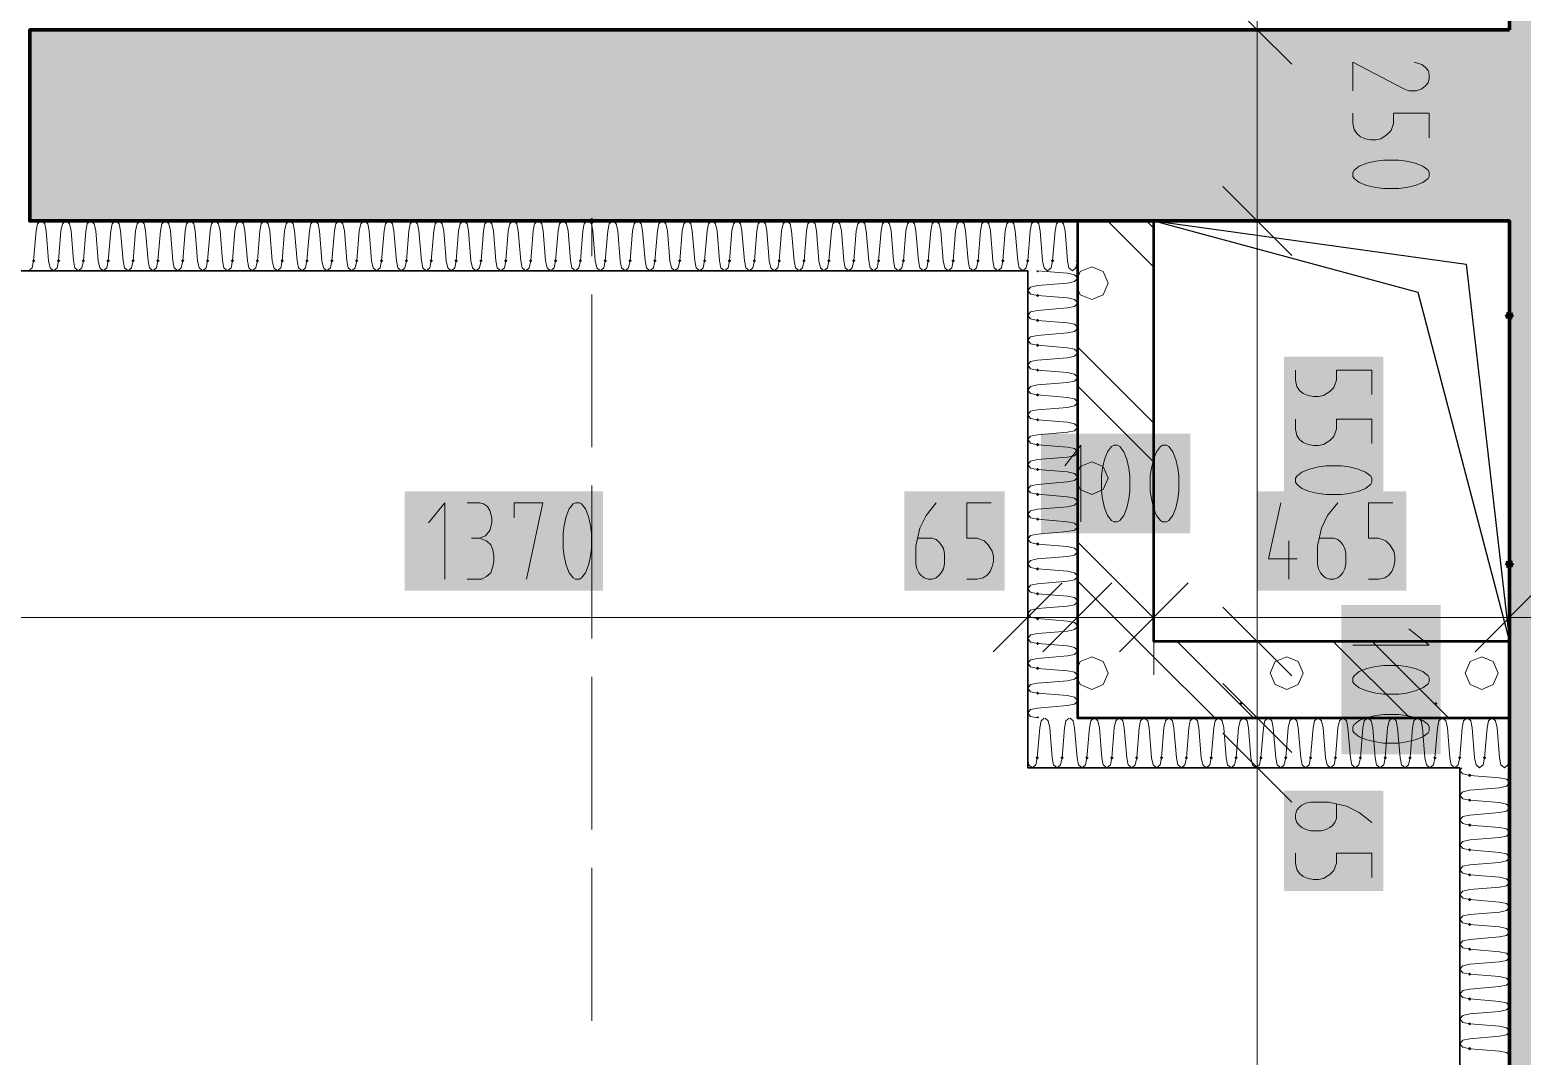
# Model space of a CAD drawing. Header units: millimetres. Extents: x 0 to 594, y 0 to 420.
# Drawn here: x 382.82 to 398.18, y 285.86 to 296.43 of the extents above; entities that cross this region are included whole.
import ezdxf

# ---------------------------------------------------------------- set-up
doc = ezdxf.new("R2010")
doc.units = ezdxf.units.MM
doc.header["$LTSCALE"] = 8
for name, color, linetype in [('PDF_Dopravni znaceni', 7, 'Continuous'), ('PDF_Instalacni prizdivky', 7, 'Continuous'), ('PDF_Koty delkove', 7, 'Continuous'), ('PDF_Obecne 0.25', 7, 'Continuous'), ('PDF_Prostupy', 7, 'Continuous'), ('PDF_Steny obvodove nosne', 7, 'Continuous'), ('PDF_Steny sendvic', 7, 'Continuous'), ('PDF_Zatepleni', 7, 'Continuous')]:
    doc.layers.add(name, color=color, linetype=linetype)

msp = doc.modelspace()

# ---------------------------------------------------------------- linework, layer by layer
at = {"layer": 'PDF_Dopravni znaceni', "lineweight": 18}
for points in [[(388.602, 294.457), (388.602, 294.095)], [(388.602, 293.701), (388.602, 292.126)], [(388.602, 291.732), (388.602, 290.158)], [(388.602, 289.764), (388.602, 288.189)], [(388.602, 287.795), (388.602, 286.221)]]:
    msp.add_lwpolyline(points, dxfattribs=at)
at = {"layer": 'PDF_Dopravni znaceni', "lineweight": 18, "transparency": 33554559}
msp.add_solid([(388.602, 294.492), (388.638, 294.457), (388.567, 294.457), (388.602, 294.421)], dxfattribs=at)
at = {"layer": 'PDF_Instalacni prizdivky', "lineweight": 50}
msp.add_lwpolyline([(394.39, 289.339), (398.051, 289.339), (398.051, 290.126), (394.39, 290.126), (394.39, 294.457), (393.602, 294.457), (393.602, 293.945), (393.602, 289.339), (394.39, 289.339)], dxfattribs=at)
at = {"layer": 'PDF_Instalacni prizdivky', "lineweight": 9}
for points in [[(393.914, 294.457), (394.39, 293.98)], [(394.315, 294.457), (394.39, 294.382)], [(393.602, 293.766), (393.631, 293.698), (393.75, 293.648), (393.869, 293.698), (393.919, 293.817), (393.869, 293.936), (393.75, 293.986), (393.631, 293.936), (393.602, 293.868)], [(393.602, 293.161), (394.39, 292.374)], [(393.602, 292.76), (394.39, 291.972)], [(393.602, 291.758), (393.631, 291.69), (393.75, 291.64), (393.869, 291.69), (393.919, 291.809), (393.869, 291.928), (393.75, 291.978), (393.631, 291.928), (393.602, 291.86)], [(393.602, 291.153), (394.39, 290.366)], [(393.602, 290.752), (394.39, 289.965)], [(394.63, 290.126), (395.256, 289.5), (395.417, 289.339)], [(396.236, 290.126), (397.024, 289.339)], [(396.638, 290.126), (397.264, 289.5)], [(393.602, 289.75), (393.631, 289.682), (393.75, 289.632), (393.869, 289.682), (393.919, 289.801), (393.869, 289.92), (393.75, 289.97), (393.631, 289.92), (393.602, 289.852)], [(394.39, 289.965), (395.016, 289.339)], [(397.264, 289.5), (397.425, 289.339)]]:
    msp.add_lwpolyline(points, dxfattribs=at)
for points in [[(395.758, 289.632), (395.877, 289.682), (395.927, 289.801), (395.877, 289.92), (395.758, 289.97), (395.639, 289.92), (395.589, 289.801), (395.639, 289.682)], [(397.766, 289.632), (397.885, 289.682), (397.935, 289.801), (397.885, 289.92), (397.766, 289.97), (397.647, 289.92), (397.597, 289.801), (397.647, 289.682)]]:
    msp.add_lwpolyline(points, close=True, dxfattribs=at)
at = {"layer": 'PDF_Instalacni prizdivky', "lineweight": 9, "transparency": 33554559}
for points in [[(395.286, 289.504), (395.304, 289.486), (395.268, 289.486), (395.286, 289.468)], [(397.294, 289.504), (397.312, 289.486), (397.276, 289.486), (397.294, 289.468)]]:
    msp.add_solid(points, dxfattribs=at)
at = {"layer": 'PDF_Koty delkove', "lineweight": 18}
for points in [[(395.455, 297.567), (395.455, 296.425)], [(395.1, 296.779), (395.809, 296.071)], [(394.864, 296.425), (395.455, 296.425), (396.045, 296.425)], [(395.455, 296.425), (395.455, 294.457), (395.455, 290.126), (395.455, 289.339), (395.455, 288.827), (395.455, 250.48), (395.455, 249.89)], [(396.439, 295.798), (396.439, 296.092), (396.964, 295.818), (397.017, 295.798), (397.096, 295.798), (397.148, 295.818), (397.187, 295.85), (397.214, 295.881), (397.226, 295.924), (397.226, 295.965)], [(397.226, 295.965), (397.214, 296.007), (397.187, 296.039), (397.148, 296.07), (397.07, 296.092)], [(397.226, 295.314), (397.226, 295.566), (396.859, 295.566), (396.859, 295.461), (396.833, 295.388), (396.793, 295.346), (396.728, 295.304), (396.676, 295.294), (396.623, 295.294), (396.57, 295.304), (396.518, 295.325), (396.479, 295.357), (396.452, 295.398), (396.439, 295.461), (396.439, 295.566)], [(395.1, 294.811), (395.809, 294.102)], [(394.864, 294.457), (395.455, 294.457), (396.045, 294.457)], [(396.033, 292.648), (395.98, 292.659), (395.928, 292.68), (395.889, 292.711), (395.862, 292.753), (395.848, 292.816), (395.848, 292.921)], [(396.636, 292.669), (396.636, 292.921), (396.269, 292.921), (396.269, 292.816), (396.242, 292.743), (396.203, 292.7), (396.137, 292.659), (396.085, 292.648), (396.033, 292.648)], [(396.636, 292.165), (396.636, 292.417), (396.269, 292.417), (396.269, 292.312), (396.242, 292.239), (396.203, 292.196), (396.137, 292.155), (396.085, 292.144), (396.033, 292.144), (395.98, 292.155), (395.928, 292.176), (395.889, 292.207), (395.862, 292.249), (395.848, 292.312), (395.848, 292.417)], [(393.639, 291.359), (393.639, 292.147), (393.472, 291.937)], [(394.647, 291.675), (394.647, 291.832), (394.637, 291.91), (394.616, 292.002), (394.584, 292.081), (394.543, 292.134), (394.521, 292.147), (394.48, 292.147), (394.458, 292.134), (394.417, 292.081), (394.385, 292.002), (394.364, 291.91), (394.353, 291.832), (394.353, 291.675), (394.364, 291.596), (394.385, 291.504), (394.417, 291.425), (394.458, 291.373), (394.48, 291.359), (394.521, 291.359), (394.543, 291.373)], [(394.543, 291.373), (394.584, 291.425), (394.616, 291.504), (394.637, 291.596), (394.647, 291.675)], [(387.088, 290.769), (387.088, 291.556), (386.921, 291.347)], [(387.32, 291.556), (387.446, 291.556), (387.488, 291.543), (387.529, 291.517), (387.551, 291.477), (387.572, 291.399), (387.572, 291.347), (387.551, 291.268), (387.509, 291.215), (387.446, 291.189), (387.362, 291.189)], [(387.802, 291.399), (387.802, 291.556), (388.096, 291.556), (387.929, 290.769)], [(388.474, 291.556), (388.433, 291.556), (388.411, 291.543), (388.37, 291.491), (388.338, 291.412), (388.317, 291.32), (388.306, 291.242), (388.306, 291.084), (388.317, 291.006), (388.338, 290.913), (388.37, 290.835), (388.411, 290.782), (388.433, 290.769), (388.474, 290.769), (388.496, 290.782), (388.537, 290.835), (388.569, 290.913), (388.589, 291.006), (388.6, 291.084)], [(388.6, 291.084), (388.6, 291.242), (388.589, 291.32), (388.569, 291.412), (388.537, 291.491), (388.496, 291.543), (388.474, 291.556)], [(391.96, 291.189), (392.107, 291.189), (392.149, 291.176), (392.18, 291.15), (392.201, 291.123), (392.222, 291.084), (392.233, 291.032), (392.233, 290.927), (392.222, 290.874), (392.201, 290.835), (392.18, 290.809), (392.149, 290.782), (392.107, 290.769), (392.065, 290.769), (392.023, 290.782), (391.991, 290.809), (391.971, 290.835), (391.949, 290.874), (391.938, 290.927), (391.938, 291.11), (391.981, 291.294), (392.044, 291.425), (392.149, 291.556)], [(392.716, 291.556), (392.464, 291.556), (392.464, 291.189), (392.569, 291.189), (392.642, 291.162), (392.684, 291.123), (392.726, 291.058), (392.737, 291.006), (392.737, 290.953), (392.726, 290.9), (392.705, 290.848)], [(395.864, 290.979), (395.57, 290.979), (395.696, 291.556)], [(396.095, 291.189), (396.242, 291.189), (396.284, 291.176), (396.316, 291.15), (396.336, 291.123), (396.357, 291.084), (396.368, 291.032), (396.368, 290.927), (396.357, 290.874), (396.336, 290.835), (396.316, 290.809), (396.284, 290.782), (396.242, 290.769), (396.2, 290.769), (396.158, 290.782), (396.127, 290.809), (396.106, 290.835), (396.084, 290.874), (396.074, 290.927), (396.074, 291.11), (396.116, 291.294), (396.179, 291.425), (396.284, 291.556)], [(396.851, 291.556), (396.599, 291.556), (396.599, 291.189), (396.704, 291.189), (396.777, 291.162), (396.819, 291.123), (396.861, 291.058), (396.872, 291.006), (396.872, 290.953), (396.861, 290.9), (396.84, 290.848), (396.809, 290.809), (396.767, 290.782), (396.704, 290.769), (396.599, 290.769)], [(387.32, 290.769), (387.466, 290.769), (387.519, 290.795), (387.561, 290.835), (387.582, 290.9), (387.592, 290.953), (387.592, 291.006), (387.582, 291.071), (387.561, 291.123), (387.519, 291.162), (387.446, 291.189)], [(395.78, 290.769), (395.78, 291.162)], [(393.091, 289.784), (393.091, 290.375), (393.091, 290.965)], [(393.602, 289.784), (393.602, 290.375), (393.602, 290.965)], [(394.39, 289.784), (394.39, 290.375), (394.39, 290.965)], [(398.051, 289.784), (398.051, 290.375), (398.051, 290.965)], [(392.705, 290.848), (392.674, 290.809), (392.632, 290.782), (392.569, 290.769), (392.464, 290.769)], [(392.736, 290.021), (393.445, 290.729)], [(393.248, 290.021), (393.957, 290.729)], [(394.036, 290.021), (394.744, 290.729)], [(397.697, 290.021), (398.406, 290.729)], [(395.1, 290.48), (395.809, 289.772)], [(382.303, 290.375), (393.091, 290.375), (393.602, 290.375), (394.39, 290.375), (398.051, 290.375), (400.059, 290.375)], [(396.439, 290.089), (397.226, 290.089), (397.017, 290.257)], [(394.864, 290.126), (395.455, 290.126), (396.045, 290.126)], [(397.161, 289.648), (397.214, 289.69), (397.226, 289.711), (397.226, 289.753), (397.214, 289.774), (397.161, 289.816), (397.082, 289.847), (396.99, 289.869), (396.912, 289.879), (396.755, 289.879), (396.676, 289.869), (396.584, 289.847), (396.505, 289.816), (396.452, 289.774), (396.439, 289.753), (396.439, 289.711), (396.452, 289.69), (396.505, 289.648), (396.584, 289.617), (396.676, 289.596), (396.755, 289.585)], [(395.1, 289.693), (395.809, 288.984)], [(396.755, 289.585), (396.912, 289.585), (396.99, 289.596), (397.082, 289.617), (397.161, 289.648)], [(394.864, 289.339), (395.455, 289.339), (396.045, 289.339)], [(395.1, 289.181), (395.809, 288.472)], [(394.864, 288.827), (395.455, 288.827), (396.045, 288.827)], [(396.111, 288.178), (396.007, 288.178), (395.954, 288.189), (395.915, 288.21), (395.889, 288.23), (395.862, 288.262), (395.848, 288.304), (395.848, 288.346), (395.862, 288.388), (395.889, 288.419), (395.915, 288.44), (395.954, 288.462), (396.007, 288.472), (396.19, 288.472), (396.374, 288.43), (396.505, 288.367), (396.636, 288.262)], [(396.269, 288.451), (396.269, 288.304), (396.255, 288.262), (396.229, 288.23), (396.203, 288.21), (396.164, 288.189), (396.111, 288.178)], [(396.636, 287.695), (396.636, 287.947), (396.269, 287.947), (396.269, 287.842), (396.242, 287.769), (396.203, 287.727), (396.137, 287.685), (396.085, 287.674), (396.033, 287.674), (395.98, 287.685), (395.928, 287.706), (395.889, 287.737), (395.862, 287.779), (395.848, 287.842), (395.848, 287.947)]]:
    msp.add_lwpolyline(points, dxfattribs=at)
for points in [[(396.755, 294.79), (396.912, 294.79), (396.99, 294.8), (397.082, 294.821), (397.161, 294.853), (397.214, 294.894), (397.226, 294.916), (397.226, 294.957), (397.214, 294.979), (397.161, 295.02), (397.082, 295.052), (396.99, 295.073), (396.912, 295.084), (396.755, 295.084), (396.676, 295.073), (396.584, 295.052), (396.505, 295.02), (396.452, 294.979), (396.439, 294.957), (396.439, 294.916), (396.452, 294.894), (396.505, 294.853), (396.584, 294.821), (396.676, 294.8)], [(394.143, 291.675), (394.143, 291.832), (394.133, 291.91), (394.112, 292.002), (394.08, 292.081), (394.039, 292.134), (394.017, 292.147), (393.976, 292.147), (393.954, 292.134), (393.913, 292.081), (393.881, 292.002), (393.86, 291.91), (393.849, 291.832), (393.849, 291.675), (393.86, 291.596), (393.881, 291.504), (393.913, 291.425), (393.954, 291.373), (393.976, 291.359), (394.017, 291.359), (394.039, 291.373), (394.08, 291.425), (394.112, 291.504), (394.133, 291.596)], [(396.164, 291.64), (396.322, 291.64), (396.4, 291.651), (396.492, 291.672), (396.57, 291.703), (396.623, 291.745), (396.636, 291.766), (396.636, 291.808), (396.623, 291.829), (396.57, 291.871), (396.492, 291.902), (396.4, 291.924), (396.322, 291.934), (396.164, 291.934), (396.085, 291.924), (395.993, 291.902), (395.915, 291.871), (395.862, 291.829), (395.848, 291.808), (395.848, 291.766), (395.862, 291.745), (395.915, 291.703), (395.993, 291.672), (396.085, 291.651)], [(396.755, 289.081), (396.912, 289.081), (396.99, 289.092), (397.082, 289.113), (397.161, 289.144), (397.214, 289.186), (397.226, 289.207), (397.226, 289.249), (397.214, 289.27), (397.161, 289.312), (397.082, 289.343), (396.99, 289.365), (396.912, 289.375), (396.755, 289.375), (396.676, 289.365), (396.584, 289.343), (396.505, 289.312), (396.452, 289.27), (396.439, 289.249), (396.439, 289.207), (396.452, 289.186), (396.505, 289.144), (396.584, 289.113), (396.676, 289.092)]]:
    msp.add_lwpolyline(points, close=True, dxfattribs=at)
at = {"layer": 'PDF_Koty delkove', "color": 7, "lineweight": 18, "true_color": 0xffffff, "transparency": 33554559}
for points in [[(396.321, 296.21), (396.321, 294.672), (397.344, 296.21), (397.344, 294.672)], [(395.73, 293.06), (395.73, 291.522), (396.754, 293.06), (396.754, 291.522)], [(393.227, 291.241), (394.765, 291.241), (393.227, 292.265), (394.765, 292.265)], [(386.676, 290.65), (388.718, 290.65), (386.676, 291.674), (388.718, 291.674)], [(391.82, 290.65), (392.854, 290.65), (391.82, 291.674), (392.854, 291.674)], [(395.452, 290.65), (396.99, 290.65), (395.452, 291.674), (396.99, 291.674)], [(396.321, 290.501), (396.321, 288.963), (397.344, 290.501), (397.344, 288.963)], [(395.73, 288.59), (395.73, 287.556), (396.754, 288.59), (396.754, 287.556)]]:
    msp.add_solid(points, dxfattribs=at)
at = {"layer": 'PDF_Obecne 0.25', "lineweight": 25}
msp.add_lwpolyline([(394.39, 294.457), (397.109, 293.724), (398.051, 290.126)], dxfattribs=at)
at = {"layer": 'PDF_Prostupy', "lineweight": 25}
msp.add_lwpolyline([(398.051, 294.457), (398.051, 290.126), (394.39, 290.126), (394.39, 294.457)], close=True, dxfattribs=at)
for points in [[(394.39, 294.457), (397.606, 294.011), (398.051, 290.126)], [(398.051, 293.482), (398.051, 292.913)], [(398.051, 292.638), (398.051, 291.85)], [(398.051, 291.575), (398.051, 290.923)]]:
    msp.add_lwpolyline(points, dxfattribs=at)
at = {"layer": 'PDF_Prostupy', "lineweight": 25, "transparency": 33554559}
for points in [[(398.002, 293.482), (398.051, 293.532), (398.051, 293.433), (398.101, 293.482)], [(398.051, 293.532), (398.101, 293.482), (398.002, 293.482), (398.051, 293.433)], [(398.021, 293.521), (398.09, 293.512), (398.012, 293.452), (398.081, 293.443)], [(398.002, 290.923), (398.051, 290.973), (398.051, 290.874), (398.101, 290.923)], [(398.051, 290.973), (398.101, 290.923), (398.002, 290.923), (398.051, 290.874)], [(398.081, 290.962), (398.09, 290.893), (398.012, 290.953), (398.021, 290.884)]]:
    msp.add_solid(points, dxfattribs=at)
at = {"layer": 'PDF_Steny obvodove nosne', "lineweight": 70}
for points in [[(400.059, 301.622), (400.02, 301.622), (398.051, 301.622), (398.051, 297.567), (398.051, 296.425)], [(398.051, 296.425), (382.815, 296.425), (382.815, 294.457), (393.602, 294.457), (394.39, 294.457), (398.051, 294.457), (398.051, 290.126), (398.051, 289.339), (398.051, 288.827), (398.051, 262.134)]]:
    msp.add_lwpolyline(points, dxfattribs=at)
at = {"layer": 'PDF_Steny obvodove nosne', "color": 9, "lineweight": 9, "true_color": 0xc0c0c0, "transparency": 33554559}
for points in [[(400.02, 262.134), (400.02, 301.622), (398.051, 262.134), (398.051, 301.622)], [(382.815, 294.457), (398.051, 294.457), (382.815, 296.425), (398.051, 296.425)]]:
    msp.add_solid(points, dxfattribs=at)
at = {"layer": 'PDF_Steny sendvic', "lineweight": 35}
for points in [[(382.815, 297.567), (382.303, 297.567), (382.303, 293.945), (382.815, 293.945), (393.091, 293.945), (393.091, 289.339)], [(393.602, 289.339), (393.602, 293.945), (393.602, 294.457), (382.815, 294.457), (382.815, 296.425)], [(393.091, 289.339), (393.091, 288.827), (397.54, 288.827)], [(398.051, 288.827), (398.051, 289.339), (394.39, 289.339), (393.602, 289.339)], [(397.54, 288.827), (397.54, 262.134), (398.051, 262.134), (398.051, 288.827)]]:
    msp.add_lwpolyline(points, dxfattribs=at)
at = {"layer": 'PDF_Steny sendvic', "lineweight": 9}
for points in [[(382.926, 294.457), (382.895, 294.427), (382.88, 294.354)], [(382.983, 294.354), (382.968, 294.427), (382.937, 294.457)], [(383.182, 294.457), (383.151, 294.427), (383.136, 294.354)], [(383.239, 294.354), (383.224, 294.427), (383.193, 294.457)], [(383.438, 294.457), (383.407, 294.427), (383.392, 294.354)], [(383.494, 294.354), (383.479, 294.427), (383.448, 294.457)], [(383.694, 294.457), (383.663, 294.427), (383.648, 294.354)], [(383.75, 294.354), (383.735, 294.427), (383.704, 294.457)], [(383.95, 294.457), (383.919, 294.427), (383.903, 294.354)], [(384.006, 294.354), (383.991, 294.427), (383.96, 294.457)], [(384.205, 294.457), (384.174, 294.427), (384.159, 294.354)], [(384.262, 294.354), (384.247, 294.427), (384.216, 294.457)], [(384.461, 294.457), (384.43, 294.427), (384.415, 294.354)], [(384.518, 294.354), (384.503, 294.427), (384.472, 294.457)], [(384.717, 294.457), (384.686, 294.427), (384.671, 294.354)], [(384.774, 294.354), (384.759, 294.427), (384.728, 294.457)], [(384.973, 294.457), (384.942, 294.427), (384.927, 294.354)], [(385.03, 294.354), (385.015, 294.427), (384.984, 294.457)], [(385.229, 294.457), (385.198, 294.427), (385.183, 294.354)], [(385.286, 294.354), (385.271, 294.427), (385.24, 294.457)], [(385.485, 294.457), (385.454, 294.427), (385.439, 294.354)], [(385.542, 294.354), (385.527, 294.427), (385.496, 294.457)], [(385.741, 294.457), (385.71, 294.427), (385.695, 294.354)], [(385.798, 294.354), (385.783, 294.427), (385.752, 294.457)], [(385.997, 294.457), (385.966, 294.427), (385.951, 294.354)], [(386.054, 294.354), (386.038, 294.427), (386.007, 294.457)], [(386.253, 294.457), (386.222, 294.427), (386.207, 294.354)], [(386.309, 294.354), (386.294, 294.427), (386.263, 294.457)], [(386.509, 294.457), (386.478, 294.427), (386.463, 294.354)], [(386.565, 294.354), (386.55, 294.427), (386.519, 294.457)], [(386.764, 294.457), (386.733, 294.427), (386.718, 294.354)], [(386.821, 294.354), (386.806, 294.427), (386.775, 294.457)], [(387.02, 294.457), (386.989, 294.427), (386.974, 294.354)], [(387.077, 294.354), (387.062, 294.427), (387.031, 294.457)], [(387.276, 294.457), (387.245, 294.427), (387.23, 294.354)], [(387.333, 294.354), (387.318, 294.427), (387.287, 294.457)], [(387.532, 294.457), (387.501, 294.427), (387.486, 294.354)], [(387.589, 294.354), (387.574, 294.427), (387.543, 294.457)], [(387.788, 294.457), (387.757, 294.427), (387.742, 294.354)], [(387.845, 294.354), (387.83, 294.427), (387.799, 294.457)], [(388.044, 294.457), (388.013, 294.427), (387.998, 294.354)], [(388.101, 294.354), (388.086, 294.427), (388.055, 294.457)], [(388.3, 294.457), (388.269, 294.427), (388.254, 294.354)], [(388.357, 294.354), (388.342, 294.427), (388.311, 294.457)], [(388.556, 294.457), (388.525, 294.427), (388.51, 294.354)], [(388.613, 294.354), (388.598, 294.427), (388.567, 294.457)], [(388.812, 294.457), (388.781, 294.427), (388.766, 294.354)], [(388.869, 294.354), (388.853, 294.427), (388.822, 294.457)], [(389.068, 294.457), (389.037, 294.427), (389.022, 294.354)], [(389.124, 294.354), (389.109, 294.427), (389.078, 294.457)], [(389.324, 294.457), (389.293, 294.427), (389.277, 294.354)], [(389.38, 294.354), (389.365, 294.427), (389.334, 294.457)], [(389.579, 294.457), (389.548, 294.427), (389.533, 294.354)], [(389.636, 294.354), (389.621, 294.427), (389.59, 294.457)], [(389.835, 294.457), (389.804, 294.427), (389.789, 294.354)], [(389.892, 294.354), (389.877, 294.427), (389.846, 294.457)], [(390.091, 294.457), (390.06, 294.427), (390.045, 294.354)], [(390.148, 294.354), (390.133, 294.427), (390.102, 294.457)], [(390.347, 294.457), (390.316, 294.427), (390.301, 294.354)], [(390.404, 294.354), (390.389, 294.427), (390.358, 294.457)], [(390.603, 294.457), (390.572, 294.427), (390.557, 294.354)], [(390.66, 294.354), (390.645, 294.427), (390.614, 294.457)], [(390.859, 294.457), (390.828, 294.427), (390.813, 294.354)], [(390.916, 294.354), (390.901, 294.427), (390.87, 294.457)], [(391.115, 294.457), (391.084, 294.427), (391.069, 294.354)], [(391.172, 294.354), (391.157, 294.427), (391.126, 294.457)], [(391.371, 294.457), (391.34, 294.427), (391.325, 294.354)], [(391.428, 294.354), (391.412, 294.427), (391.381, 294.457)], [(391.627, 294.457), (391.596, 294.427), (391.581, 294.354)], [(391.683, 294.354), (391.668, 294.427), (391.637, 294.457)], [(391.883, 294.457), (391.852, 294.427), (391.837, 294.354)], [(391.939, 294.354), (391.924, 294.427), (391.893, 294.457)], [(392.138, 294.457), (392.107, 294.427), (392.092, 294.354)], [(392.195, 294.354), (392.18, 294.427), (392.149, 294.457)], [(392.394, 294.457), (392.363, 294.427), (392.348, 294.354)], [(392.451, 294.354), (392.436, 294.427), (392.405, 294.457)], [(392.65, 294.457), (392.619, 294.427), (392.604, 294.354)], [(392.707, 294.354), (392.692, 294.427), (392.661, 294.457)], [(392.906, 294.457), (392.875, 294.427), (392.86, 294.354)], [(392.963, 294.354), (392.948, 294.427), (392.917, 294.457)], [(393.162, 294.457), (393.131, 294.427), (393.116, 294.354)], [(393.219, 294.354), (393.204, 294.427), (393.173, 294.457)], [(393.418, 294.457), (393.387, 294.427), (393.372, 294.354)], [(393.475, 294.354), (393.46, 294.427), (393.429, 294.457)], [(382.88, 294.354), (382.854, 294.047)], [(382.88, 294.354), (382.88, 294.354)], [(383.008, 294.047), (382.983, 294.354)], [(383.136, 294.354), (383.11, 294.047)], [(383.136, 294.354), (383.136, 294.354)], [(383.264, 294.047), (383.239, 294.354)], [(383.392, 294.354), (383.366, 294.047)], [(383.392, 294.354), (383.392, 294.354)], [(383.52, 294.047), (383.494, 294.354)], [(383.648, 294.354), (383.622, 294.047)], [(383.648, 294.354), (383.648, 294.354)], [(383.776, 294.047), (383.75, 294.354)], [(383.903, 294.354), (383.878, 294.047)], [(383.903, 294.354), (383.903, 294.354)], [(384.032, 294.047), (384.006, 294.354)], [(384.159, 294.354), (384.134, 294.047)], [(384.159, 294.354), (384.159, 294.354)], [(384.288, 294.047), (384.262, 294.354)], [(384.415, 294.354), (384.39, 294.047)], [(384.415, 294.354), (384.415, 294.354)], [(384.543, 294.047), (384.518, 294.354)], [(384.671, 294.354), (384.646, 294.047)], [(384.671, 294.354), (384.671, 294.354)], [(384.799, 294.047), (384.774, 294.354)], [(384.927, 294.354), (384.902, 294.047)], [(384.927, 294.354), (384.927, 294.354)], [(385.055, 294.047), (385.03, 294.354)], [(385.183, 294.354), (385.158, 294.047)], [(385.183, 294.354), (385.183, 294.354)], [(385.311, 294.047), (385.286, 294.354)], [(385.439, 294.354), (385.414, 294.047)], [(385.439, 294.354), (385.439, 294.354)], [(385.567, 294.047), (385.542, 294.354)], [(385.695, 294.354), (385.669, 294.047)], [(385.695, 294.354), (385.695, 294.354)], [(385.823, 294.047), (385.798, 294.354)], [(385.951, 294.354), (385.925, 294.047)], [(385.951, 294.354), (385.951, 294.354)], [(386.079, 294.047), (386.054, 294.354)], [(386.207, 294.354), (386.181, 294.047)], [(386.207, 294.354), (386.207, 294.354)], [(386.335, 294.047), (386.309, 294.354)], [(386.463, 294.354), (386.437, 294.047)], [(386.463, 294.354), (386.463, 294.354)], [(386.591, 294.047), (386.565, 294.354)], [(386.718, 294.354), (386.693, 294.047)], [(386.718, 294.354), (386.718, 294.354)], [(386.847, 294.047), (386.821, 294.354)], [(386.974, 294.354), (386.949, 294.047)], [(386.974, 294.354), (386.974, 294.354)], [(386.974, 294.354), (386.974, 294.354)], [(387.103, 294.047), (387.077, 294.354)], [(387.23, 294.354), (387.205, 294.047)], [(387.23, 294.354), (387.23, 294.354)], [(387.358, 294.047), (387.333, 294.354)], [(387.486, 294.354), (387.461, 294.047)], [(387.486, 294.354), (387.486, 294.354)], [(387.614, 294.047), (387.589, 294.354)], [(387.742, 294.354), (387.717, 294.047)], [(387.742, 294.354), (387.742, 294.354)], [(387.87, 294.047), (387.845, 294.354)], [(387.998, 294.354), (387.973, 294.047)], [(387.998, 294.354), (387.998, 294.354)], [(388.126, 294.047), (388.101, 294.354)], [(388.254, 294.354), (388.228, 294.047)], [(388.254, 294.354), (388.254, 294.354)], [(388.382, 294.047), (388.357, 294.354)], [(388.51, 294.354), (388.484, 294.047)], [(388.51, 294.354), (388.51, 294.354)], [(388.638, 294.047), (388.613, 294.354)], [(388.766, 294.354), (388.74, 294.047)], [(388.766, 294.354), (388.766, 294.354)], [(388.894, 294.047), (388.869, 294.354)], [(389.022, 294.354), (388.996, 294.047)], [(389.022, 294.354), (389.022, 294.354)], [(389.15, 294.047), (389.124, 294.354)], [(389.277, 294.354), (389.252, 294.047)], [(389.277, 294.354), (389.277, 294.354)], [(389.406, 294.047), (389.38, 294.354)], [(389.533, 294.354), (389.508, 294.047)], [(389.533, 294.354), (389.533, 294.354)], [(389.662, 294.047), (389.636, 294.354)], [(389.789, 294.354), (389.764, 294.047)], [(389.789, 294.354), (389.789, 294.354)], [(389.917, 294.047), (389.892, 294.354)], [(390.045, 294.354), (390.02, 294.047)], [(390.045, 294.354), (390.045, 294.354)], [(390.173, 294.047), (390.148, 294.354)], [(390.301, 294.354), (390.276, 294.047)], [(390.301, 294.354), (390.301, 294.354)], [(390.429, 294.047), (390.404, 294.354)], [(390.557, 294.354), (390.532, 294.047)], [(390.557, 294.354), (390.557, 294.354)], [(390.685, 294.047), (390.66, 294.354)], [(390.813, 294.354), (390.788, 294.047)], [(390.813, 294.354), (390.813, 294.354)], [(390.941, 294.047), (390.916, 294.354)], [(391.069, 294.354), (391.043, 294.047)], [(391.069, 294.354), (391.069, 294.354)], [(391.197, 294.047), (391.172, 294.354)], [(391.325, 294.354), (391.299, 294.047)], [(391.325, 294.354), (391.325, 294.354)], [(391.453, 294.047), (391.428, 294.354)], [(391.581, 294.354), (391.555, 294.047)], [(391.581, 294.354), (391.581, 294.354)], [(391.709, 294.047), (391.683, 294.354)], [(391.837, 294.354), (391.811, 294.047)], [(391.837, 294.354), (391.837, 294.354)], [(391.965, 294.047), (391.939, 294.354)], [(392.092, 294.354), (392.067, 294.047)], [(392.092, 294.354), (392.092, 294.354)], [(392.221, 294.047), (392.195, 294.354)], [(392.348, 294.354), (392.323, 294.047)], [(392.348, 294.354), (392.348, 294.354)], [(392.477, 294.047), (392.451, 294.354)], [(392.604, 294.354), (392.579, 294.047)], [(392.604, 294.354), (392.604, 294.354)], [(392.732, 294.047), (392.707, 294.354)], [(392.86, 294.354), (392.835, 294.047)], [(392.86, 294.354), (392.86, 294.354)], [(392.988, 294.047), (392.963, 294.354)], [(393.116, 294.354), (393.091, 294.047)], [(393.116, 294.354), (393.116, 294.354)], [(393.244, 294.047), (393.219, 294.354)], [(393.372, 294.354), (393.347, 294.047)], [(393.372, 294.354), (393.372, 294.354)], [(393.5, 294.047), (393.475, 294.354)], [(382.815, 293.955), (382.839, 293.975), (382.854, 294.047)], [(383.008, 294.047), (383.023, 293.975), (383.059, 293.945)], [(383.059, 293.945), (383.095, 293.975), (383.11, 294.047)], [(383.264, 294.047), (383.279, 293.975), (383.315, 293.945)], [(383.315, 293.945), (383.351, 293.975), (383.366, 294.047)], [(383.52, 294.047), (383.535, 293.975), (383.571, 293.945)], [(383.571, 293.945), (383.607, 293.975), (383.622, 294.047)], [(383.776, 294.047), (383.791, 293.975), (383.827, 293.945), (383.863, 293.975), (383.878, 294.047)], [(384.032, 294.047), (384.047, 293.975), (384.083, 293.945), (384.119, 293.975), (384.134, 294.047)], [(384.288, 294.047), (384.303, 293.975), (384.339, 293.945)], [(384.339, 293.945), (384.375, 293.975), (384.39, 294.047)], [(384.543, 294.047), (384.558, 293.975), (384.595, 293.945)], [(384.595, 293.945), (384.631, 293.975), (384.646, 294.047)], [(384.799, 294.047), (384.814, 293.975), (384.851, 293.945)], [(384.851, 293.945), (384.887, 293.975), (384.902, 294.047)], [(385.055, 294.047), (385.07, 293.975), (385.106, 293.945), (385.143, 293.975), (385.158, 294.047)], [(385.311, 294.047), (385.326, 293.975), (385.362, 293.945), (385.399, 293.975), (385.414, 294.047)], [(385.567, 294.047), (385.582, 293.975), (385.618, 293.945)], [(385.618, 293.945), (385.654, 293.975), (385.669, 294.047)], [(385.823, 294.047), (385.838, 293.975), (385.874, 293.945), (385.91, 293.975), (385.925, 294.047)], [(386.079, 294.047), (386.094, 293.975), (386.13, 293.945)], [(386.13, 293.945), (386.166, 293.975), (386.181, 294.047)], [(386.335, 294.047), (386.35, 293.975), (386.386, 293.945)], [(386.386, 293.945), (386.422, 293.975), (386.437, 294.047)], [(386.591, 294.047), (386.606, 293.975), (386.642, 293.945)], [(386.642, 293.945), (386.678, 293.975), (386.693, 294.047)], [(386.847, 294.047), (386.862, 293.975), (386.898, 293.945)], [(386.898, 293.945), (386.934, 293.975), (386.949, 294.047)], [(387.103, 294.047), (387.118, 293.975), (387.154, 293.945)], [(387.154, 293.945), (387.19, 293.975), (387.205, 294.047)], [(387.358, 294.047), (387.373, 293.975), (387.41, 293.945)], [(387.41, 293.945), (387.446, 293.975), (387.461, 294.047)], [(387.614, 294.047), (387.629, 293.975), (387.666, 293.945)], [(387.666, 293.945), (387.702, 293.975), (387.717, 294.047)], [(387.87, 294.047), (387.885, 293.975), (387.921, 293.945)], [(387.921, 293.945), (387.958, 293.975), (387.973, 294.047)], [(388.126, 294.047), (388.141, 293.975), (388.177, 293.945)], [(388.177, 293.945), (388.214, 293.975), (388.228, 294.047)], [(388.382, 294.047), (388.397, 293.975), (388.433, 293.945)], [(388.433, 293.945), (388.469, 293.975), (388.484, 294.047)], [(388.638, 294.047), (388.653, 293.975), (388.689, 293.945)], [(388.689, 293.945), (388.725, 293.975), (388.74, 294.047)], [(388.894, 294.047), (388.909, 293.975), (388.945, 293.945)], [(388.945, 293.945), (388.981, 293.975), (388.996, 294.047)], [(389.15, 294.047), (389.165, 293.975), (389.201, 293.945)], [(389.201, 293.945), (389.237, 293.975), (389.252, 294.047)], [(389.406, 294.047), (389.421, 293.975), (389.457, 293.945)], [(389.457, 293.945), (389.493, 293.975), (389.508, 294.047)], [(389.662, 294.047), (389.677, 293.975), (389.713, 293.945)], [(389.713, 293.945), (389.749, 293.975), (389.764, 294.047)], [(389.917, 294.047), (389.932, 293.975), (389.969, 293.945)], [(389.969, 293.945), (390.005, 293.975), (390.02, 294.047)], [(390.173, 294.047), (390.188, 293.975), (390.225, 293.945)], [(390.225, 293.945), (390.261, 293.975), (390.276, 294.047)], [(390.429, 294.047), (390.444, 293.975), (390.48, 293.945)], [(390.48, 293.945), (390.517, 293.975), (390.532, 294.047)], [(390.685, 294.047), (390.7, 293.975), (390.736, 293.945)], [(390.736, 293.945), (390.773, 293.975), (390.788, 294.047)], [(390.941, 294.047), (390.956, 293.975), (390.992, 293.945)], [(390.992, 293.945), (391.028, 293.975)], [(391.028, 293.975), (391.043, 294.047)], [(391.197, 294.047), (391.212, 293.975), (391.248, 293.945)], [(391.248, 293.945), (391.284, 293.975), (391.299, 294.047)], [(391.453, 294.047), (391.468, 293.975), (391.504, 293.945)], [(391.504, 293.945), (391.54, 293.975), (391.555, 294.047)], [(391.709, 294.047), (391.724, 293.975), (391.76, 293.945)], [(391.76, 293.945), (391.796, 293.975), (391.811, 294.047)], [(391.965, 294.047), (391.98, 293.975), (392.016, 293.945)], [(392.016, 293.945), (392.052, 293.975), (392.067, 294.047)], [(392.221, 294.047), (392.236, 293.975), (392.272, 293.945)], [(392.272, 293.945), (392.308, 293.975), (392.323, 294.047)], [(392.477, 294.047), (392.492, 293.975), (392.528, 293.945)], [(392.528, 293.945), (392.564, 293.975), (392.579, 294.047)], [(392.732, 294.047), (392.747, 293.975), (392.784, 293.945)], [(392.784, 293.945), (392.82, 293.975), (392.835, 294.047)], [(392.988, 294.047), (393.003, 293.975), (393.04, 293.945)], [(393.04, 293.945), (393.076, 293.975), (393.091, 294.047)], [(393.244, 294.047), (393.259, 293.975), (393.295, 293.945)], [(393.295, 293.945), (393.332, 293.975), (393.347, 294.047)], [(393.5, 294.047), (393.515, 293.975), (393.551, 293.945)], [(393.551, 293.945), (393.588, 293.975), (393.602, 294.047)], [(389.457, 293.945), (389.457, 293.945)], [(393.5, 293.919), (393.193, 293.945)], [(393.193, 293.945), (393.193, 293.945)], [(393.193, 293.791), (393.5, 293.817), (393.573, 293.832), (393.602, 293.863)], [(393.5, 293.919), (393.5, 293.919)], [(393.602, 293.873), (393.573, 293.904), (393.5, 293.919)], [(393.193, 293.791), (393.121, 293.776), (393.091, 293.74)], [(393.091, 293.74), (393.121, 293.704), (393.193, 293.689)], [(393.5, 293.664), (393.193, 293.689)], [(393.193, 293.535), (393.121, 293.52), (393.091, 293.484)], [(393.193, 293.535), (393.5, 293.561), (393.573, 293.576), (393.602, 293.607)], [(393.5, 293.664), (393.5, 293.664)], [(393.602, 293.618), (393.573, 293.649), (393.5, 293.664)], [(393.091, 293.484), (393.121, 293.448), (393.193, 293.433)], [(393.5, 293.408), (393.193, 293.433)], [(393.5, 293.408), (393.5, 293.408)], [(393.602, 293.362), (393.573, 293.393), (393.5, 293.408)], [(393.193, 293.279), (393.121, 293.264), (393.091, 293.228)], [(393.091, 293.228), (393.121, 293.192), (393.193, 293.177)], [(393.193, 293.279), (393.5, 293.305), (393.573, 293.32), (393.602, 293.351)], [(393.5, 293.152), (393.193, 293.177)], [(393.193, 293.024), (393.5, 293.049), (393.573, 293.064), (393.602, 293.095)], [(393.5, 293.152), (393.5, 293.152)], [(393.602, 293.106), (393.573, 293.137), (393.5, 293.152)], [(393.193, 293.024), (393.121, 293.009), (393.091, 292.972)], [(393.091, 292.972), (393.121, 292.936), (393.193, 292.921)], [(393.5, 292.896), (393.193, 292.921)], [(393.193, 292.768), (393.121, 292.753), (393.091, 292.716)], [(393.193, 292.768), (393.5, 292.793), (393.573, 292.808), (393.602, 292.839)], [(393.5, 292.896), (393.5, 292.896)], [(393.602, 292.85), (393.573, 292.881), (393.5, 292.896)], [(393.091, 292.716), (393.121, 292.68), (393.193, 292.665)], [(393.5, 292.64), (393.193, 292.665)], [(393.5, 292.64), (393.5, 292.64)], [(393.602, 292.594), (393.573, 292.625), (393.5, 292.64)], [(393.193, 292.512), (393.121, 292.497), (393.091, 292.461)], [(393.091, 292.461), (393.121, 292.424), (393.193, 292.409)], [(393.193, 292.512), (393.5, 292.537), (393.573, 292.552), (393.602, 292.583)], [(393.5, 292.384), (393.193, 292.409)], [(393.193, 292.256), (393.5, 292.281), (393.573, 292.296), (393.602, 292.327)], [(393.5, 292.384), (393.5, 292.384)], [(393.602, 292.338), (393.573, 292.369), (393.5, 292.384)], [(393.193, 292.256), (393.121, 292.241), (393.091, 292.205)], [(393.091, 292.205), (393.121, 292.168), (393.193, 292.153)], [(393.5, 292.128), (393.193, 292.153)], [(393.5, 292.128), (393.5, 292.128)], [(393.602, 292.082), (393.573, 292.113), (393.5, 292.128)], [(393.193, 292), (393.121, 291.985), (393.091, 291.949)], [(393.193, 292), (393.5, 292.025), (393.573, 292.04), (393.602, 292.071)], [(393.091, 291.949), (393.121, 291.913), (393.193, 291.898)], [(393.5, 291.872), (393.193, 291.898)], [(393.5, 291.872), (393.5, 291.872)], [(393.602, 291.826), (393.573, 291.857), (393.5, 291.872)], [(393.193, 291.744), (393.121, 291.729), (393.091, 291.693)], [(393.091, 291.693), (393.121, 291.657), (393.193, 291.642)], [(393.193, 291.744), (393.5, 291.769), (393.573, 291.784), (393.602, 291.815)], [(393.5, 291.616), (393.193, 291.642)], [(393.193, 291.488), (393.5, 291.513), (393.573, 291.529), (393.602, 291.56)], [(393.5, 291.616), (393.5, 291.616)], [(393.573, 291.601), (393.5, 291.616)], [(393.602, 291.57), (393.573, 291.601)], [(393.193, 291.488), (393.121, 291.473), (393.091, 291.437)], [(393.091, 291.437), (393.121, 291.401), (393.193, 291.386)], [(393.5, 291.36), (393.193, 291.386)], [(393.5, 291.36), (393.5, 291.36)], [(393.602, 291.314), (393.573, 291.345), (393.5, 291.36)], [(393.193, 291.232), (393.121, 291.217), (393.091, 291.181)], [(393.193, 291.232), (393.5, 291.258), (393.573, 291.273), (393.602, 291.304)], [(393.091, 291.181), (393.121, 291.145), (393.193, 291.13)], [(393.5, 291.105), (393.193, 291.13)], [(393.5, 291.105), (393.5, 291.105)], [(393.602, 291.058), (393.573, 291.089), (393.5, 291.105)], [(393.193, 290.976), (393.121, 290.961), (393.091, 290.925)], [(393.091, 290.925), (393.121, 290.889), (393.193, 290.874)], [(393.193, 290.976), (393.5, 291.002), (393.573, 291.017), (393.602, 291.048)], [(393.5, 290.849), (393.193, 290.874)], [(393.193, 290.72), (393.5, 290.746), (393.573, 290.761), (393.602, 290.792)], [(393.5, 290.849), (393.5, 290.849)], [(393.602, 290.803), (393.573, 290.834), (393.5, 290.849)], [(393.193, 290.72), (393.121, 290.705), (393.091, 290.669)], [(393.091, 290.669), (393.121, 290.633), (393.193, 290.618)], [(393.5, 290.593), (393.193, 290.618)], [(393.5, 290.593), (393.5, 290.593)], [(393.602, 290.547), (393.573, 290.578), (393.5, 290.593)], [(393.193, 290.465), (393.121, 290.45), (393.091, 290.413)], [(393.193, 290.465), (393.5, 290.49), (393.573, 290.505), (393.602, 290.536)], [(393.091, 290.413), (393.121, 290.377)], [(393.121, 290.377), (393.193, 290.362)], [(393.5, 290.337), (393.193, 290.362)], [(393.5, 290.337), (393.5, 290.337)], [(393.602, 290.291), (393.573, 290.322), (393.5, 290.337)], [(393.193, 290.209), (393.121, 290.194), (393.091, 290.157)], [(393.5, 290.081), (393.193, 290.106), (393.121, 290.121), (393.091, 290.157)], [(393.193, 290.209), (393.5, 290.234), (393.573, 290.249), (393.602, 290.28)], [(393.193, 289.953), (393.5, 289.978), (393.573, 289.993), (393.602, 290.024)], [(393.5, 290.081), (393.5, 290.081)], [(393.602, 290.035), (393.573, 290.066), (393.5, 290.081)], [(393.193, 289.953), (393.121, 289.938), (393.091, 289.902), (393.091, 289.902)], [(393.5, 289.825), (393.193, 289.85), (393.121, 289.865), (393.091, 289.902)], [(393.5, 289.825), (393.5, 289.825)], [(393.602, 289.779), (393.573, 289.81), (393.5, 289.825)], [(393.193, 289.697), (393.121, 289.682), (393.091, 289.646)], [(393.193, 289.697), (393.5, 289.722)], [(393.5, 289.722), (393.573, 289.737), (393.602, 289.768)], [(393.5, 289.569), (393.193, 289.594), (393.121, 289.609), (393.091, 289.646)], [(393.5, 289.569), (393.5, 289.569)], [(393.602, 289.523), (393.573, 289.554), (393.5, 289.569)], [(393.193, 289.441), (393.121, 289.426), (393.091, 289.39)], [(393.091, 289.39), (393.121, 289.354), (393.193, 289.339)], [(393.193, 289.441), (393.5, 289.466)], [(393.5, 289.466), (393.573, 289.481), (393.602, 289.512)], [(393.214, 289.236), (393.189, 288.929)], [(393.261, 289.338), (393.23, 289.309), (393.214, 289.236)], [(393.214, 289.236), (393.214, 289.236)], [(393.317, 289.236), (393.302, 289.309), (393.271, 289.338)], [(393.343, 288.929), (393.317, 289.236)], [(393.47, 289.236), (393.445, 288.929), (393.43, 288.857), (393.394, 288.827)], [(393.516, 289.338), (393.485, 289.309), (393.47, 289.236)], [(393.47, 289.236), (393.47, 289.236)], [(393.573, 289.236), (393.558, 289.309), (393.527, 289.338)], [(393.599, 288.929), (393.573, 289.236)], [(393.726, 289.236), (393.701, 288.929), (393.686, 288.857), (393.65, 288.827)], [(393.772, 289.338), (393.741, 289.309), (393.726, 289.236)], [(393.726, 289.236), (393.726, 289.236)], [(393.829, 289.236), (393.814, 289.309), (393.783, 289.338)], [(393.854, 288.929), (393.829, 289.236)], [(393.982, 289.236), (393.957, 288.929), (393.942, 288.857), (393.906, 288.827)], [(394.028, 289.338), (393.997, 289.309), (393.982, 289.236)], [(393.982, 289.236), (393.982, 289.236)], [(394.085, 289.236), (394.07, 289.309), (394.039, 289.338)], [(394.11, 288.929), (394.085, 289.236)], [(394.238, 289.236), (394.213, 288.929), (394.198, 288.857), (394.162, 288.827)], [(394.284, 289.338), (394.253, 289.309), (394.238, 289.236)], [(394.238, 289.236), (394.238, 289.236)], [(394.341, 289.236), (394.326, 289.309), (394.295, 289.338)], [(394.366, 288.929), (394.341, 289.236)], [(394.494, 289.236), (394.469, 288.929), (394.454, 288.857), (394.417, 288.827)], [(394.54, 289.338), (394.509, 289.309), (394.494, 289.236)], [(394.494, 289.236), (394.494, 289.236)], [(394.597, 289.236), (394.582, 289.309), (394.551, 289.338)], [(394.622, 288.929), (394.597, 289.236)], [(394.75, 289.236), (394.725, 288.929)], [(394.796, 289.338), (394.765, 289.309), (394.75, 289.236)], [(394.75, 289.236), (394.75, 289.236)], [(394.853, 289.236), (394.838, 289.309), (394.807, 289.338)], [(394.878, 288.929), (394.853, 289.236)], [(395.006, 289.236), (394.98, 288.929), (394.965, 288.857), (394.929, 288.827)], [(395.052, 289.338), (395.021, 289.309), (395.006, 289.236)], [(395.006, 289.236), (395.006, 289.236)], [(395.134, 288.929), (395.109, 289.236), (395.094, 289.309), (395.063, 289.338)], [(395.262, 289.236), (395.236, 288.929), (395.221, 288.857), (395.185, 288.827)], [(395.308, 289.338), (395.277, 289.309), (395.262, 289.236)], [(395.262, 289.236), (395.262, 289.236)], [(395.39, 288.929), (395.365, 289.236), (395.349, 289.309), (395.319, 289.338)], [(395.518, 289.236), (395.492, 288.929)], [(395.564, 289.338), (395.533, 289.309), (395.518, 289.236)], [(395.518, 289.236), (395.518, 289.236)], [(395.646, 288.929), (395.62, 289.236), (395.605, 289.309), (395.574, 289.338)], [(395.774, 289.236), (395.748, 288.929), (395.733, 288.857), (395.697, 288.827)], [(395.82, 289.338), (395.789, 289.309), (395.774, 289.236)], [(395.774, 289.236), (395.774, 289.236)], [(395.902, 288.929), (395.876, 289.236), (395.861, 289.309), (395.83, 289.338)], [(396.029, 289.236), (396.004, 288.929), (395.989, 288.857), (395.953, 288.827)], [(396.075, 289.338), (396.044, 289.309), (396.029, 289.236)], [(396.029, 289.236), (396.029, 289.236)], [(396.158, 288.929), (396.132, 289.236), (396.117, 289.309), (396.086, 289.338)], [(396.285, 289.236), (396.26, 288.929), (396.245, 288.857), (396.209, 288.827)], [(396.331, 289.338), (396.3, 289.309), (396.285, 289.236)], [(396.285, 289.236), (396.285, 289.236)], [(396.414, 288.929), (396.388, 289.236), (396.373, 289.309), (396.342, 289.338)], [(396.541, 289.236), (396.516, 288.929), (396.501, 288.857), (396.465, 288.827)], [(396.587, 289.338), (396.556, 289.309), (396.541, 289.236)], [(396.541, 289.236), (396.541, 289.236)], [(396.669, 288.929), (396.644, 289.236), (396.629, 289.309), (396.598, 289.338)], [(396.797, 289.236), (396.772, 288.929), (396.757, 288.857), (396.721, 288.827)], [(396.843, 289.338), (396.812, 289.309), (396.797, 289.236)], [(396.797, 289.236), (396.797, 289.236)], [(396.925, 288.929), (396.9, 289.236), (396.885, 289.309), (396.854, 289.338)], [(397.053, 289.236), (397.028, 288.929), (397.013, 288.857), (396.977, 288.827)], [(397.099, 289.338), (397.068, 289.309), (397.053, 289.236)], [(397.053, 289.236), (397.053, 289.236)], [(397.181, 288.929), (397.156, 289.236), (397.141, 289.309), (397.11, 289.338)], [(397.309, 289.236), (397.284, 288.929), (397.269, 288.857), (397.232, 288.827)], [(397.355, 289.338), (397.324, 289.309), (397.309, 289.236)], [(397.309, 289.236), (397.309, 289.236)], [(397.437, 288.929), (397.412, 289.236), (397.397, 289.309), (397.366, 289.338)], [(397.611, 289.338), (397.58, 289.309), (397.565, 289.236), (397.54, 288.929)], [(397.565, 289.236), (397.565, 289.236)], [(397.693, 288.929), (397.668, 289.236), (397.653, 289.309), (397.622, 289.338)], [(397.867, 289.338), (397.836, 289.309), (397.821, 289.236), (397.795, 288.929), (397.78, 288.857), (397.744, 288.827)], [(397.821, 289.236), (397.821, 289.236)], [(397.949, 288.929), (397.924, 289.236), (397.909, 289.309), (397.878, 289.338)], [(393.091, 288.91), (393.102, 288.857), (393.138, 288.827)], [(393.138, 288.827), (393.174, 288.857), (393.189, 288.929)], [(393.343, 288.929), (393.358, 288.857), (393.394, 288.827)], [(393.599, 288.929), (393.614, 288.857), (393.65, 288.827)], [(393.854, 288.929), (393.869, 288.857), (393.906, 288.827)], [(394.11, 288.929), (394.125, 288.857), (394.162, 288.827)], [(394.366, 288.929), (394.381, 288.857), (394.417, 288.827)], [(394.622, 288.929), (394.637, 288.857), (394.673, 288.827)], [(394.673, 288.827), (394.71, 288.857), (394.725, 288.929)], [(394.878, 288.929), (394.893, 288.857), (394.929, 288.827)], [(395.134, 288.929), (395.149, 288.857), (395.185, 288.827)], [(395.39, 288.929), (395.405, 288.857), (395.441, 288.827)], [(395.441, 288.827), (395.477, 288.857), (395.492, 288.929)], [(395.646, 288.929), (395.661, 288.857), (395.697, 288.827)], [(395.902, 288.929), (395.917, 288.857), (395.953, 288.827)], [(396.158, 288.929), (396.173, 288.857), (396.209, 288.827)], [(396.414, 288.929), (396.429, 288.857), (396.465, 288.827)], [(396.669, 288.929), (396.684, 288.857), (396.721, 288.827)], [(396.925, 288.929), (396.94, 288.857), (396.977, 288.827)], [(397.181, 288.929), (397.196, 288.857), (397.232, 288.827)], [(397.437, 288.929), (397.452, 288.857), (397.488, 288.827)], [(397.488, 288.827), (397.525, 288.857), (397.54, 288.929)], [(397.693, 288.929), (397.708, 288.857), (397.744, 288.827)], [(397.949, 288.929), (397.964, 288.857), (398, 288.827)], [(398, 288.827), (398.036, 288.857), (398.051, 288.929)], [(397.562, 288.827), (397.54, 288.799)], [(397.54, 288.799), (397.57, 288.763), (397.642, 288.748)], [(397.949, 288.723), (397.642, 288.748)], [(397.744, 288.827), (397.744, 288.827)], [(397.642, 288.594), (397.57, 288.579), (397.54, 288.543)], [(397.642, 288.594), (397.949, 288.62)], [(397.949, 288.723), (397.949, 288.723)], [(398.051, 288.677), (398.022, 288.708), (397.949, 288.723)], [(397.949, 288.62), (398.022, 288.635)], [(398.022, 288.635), (398.051, 288.666)], [(397.54, 288.543), (397.57, 288.507), (397.642, 288.492)], [(397.949, 288.467), (397.642, 288.492)], [(397.949, 288.467), (397.949, 288.467)], [(398.051, 288.421), (398.022, 288.452), (397.949, 288.467)], [(397.642, 288.339), (397.57, 288.324), (397.54, 288.287)], [(397.54, 288.287), (397.57, 288.251), (397.642, 288.236)], [(397.642, 288.339), (397.949, 288.364)], [(397.949, 288.364), (398.022, 288.379), (398.051, 288.41)], [(397.949, 288.211), (397.642, 288.236)], [(397.949, 288.211), (397.949, 288.211)], [(398.051, 288.165), (398.022, 288.196), (397.949, 288.211)], [(397.949, 288.108), (398.022, 288.123), (398.051, 288.154)], [(397.642, 288.083), (397.57, 288.068), (397.54, 288.031)], [(397.54, 288.031), (397.57, 287.995), (397.642, 287.98)], [(397.642, 288.083), (397.949, 288.108)], [(397.949, 287.955), (397.642, 287.98)], [(397.642, 287.827), (397.57, 287.812), (397.54, 287.776)], [(397.642, 287.827), (397.949, 287.852)], [(397.949, 287.955), (397.949, 287.955)], [(398.051, 287.909), (398.022, 287.94), (397.949, 287.955)], [(397.949, 287.852), (398.022, 287.867), (398.051, 287.898)], [(397.54, 287.776), (397.57, 287.739)], [(397.57, 287.739), (397.642, 287.724)], [(397.949, 287.699), (397.642, 287.724)], [(397.949, 287.699), (397.949, 287.699)], [(398.051, 287.653), (398.022, 287.684), (397.949, 287.699)], [(397.642, 287.571), (397.57, 287.556), (397.54, 287.52)], [(397.54, 287.52), (397.57, 287.483), (397.642, 287.468)], [(397.642, 287.571), (397.949, 287.596)], [(397.949, 287.596), (398.022, 287.611), (398.051, 287.642)], [(397.949, 287.443), (397.642, 287.468)], [(397.949, 287.443), (397.949, 287.443)], [(398.051, 287.397), (398.022, 287.428), (397.949, 287.443)], [(397.949, 287.34), (398.022, 287.355), (398.051, 287.386)], [(397.642, 287.315), (397.57, 287.3), (397.54, 287.264)], [(397.54, 287.264), (397.57, 287.228), (397.642, 287.213)], [(397.642, 287.315), (397.949, 287.34)], [(397.949, 287.187), (397.642, 287.213)], [(397.642, 287.059), (397.57, 287.044), (397.54, 287.008)], [(397.642, 287.059), (397.949, 287.084)], [(397.949, 287.187), (397.949, 287.187)], [(398.051, 287.141), (398.022, 287.172), (397.949, 287.187)], [(397.949, 287.084), (398.022, 287.099), (398.051, 287.13)], [(397.54, 287.008), (397.57, 286.972), (397.642, 286.957)], [(397.949, 286.931), (397.642, 286.957)], [(397.949, 286.931), (397.949, 286.931)], [(398.051, 286.885), (398.022, 286.916), (397.949, 286.931)], [(397.642, 286.803), (397.57, 286.788), (397.54, 286.752)], [(397.54, 286.752), (397.57, 286.716), (397.642, 286.701)], [(397.642, 286.803), (397.949, 286.828)], [(397.949, 286.828), (398.022, 286.843), (398.051, 286.874)], [(397.949, 286.675), (397.642, 286.701)], [(397.949, 286.675), (397.949, 286.675)], [(398.051, 286.629), (398.022, 286.66), (397.949, 286.675)], [(397.949, 286.573), (398.022, 286.588), (398.051, 286.619)], [(397.949, 286.573), (397.642, 286.547), (397.57, 286.532), (397.54, 286.496)], [(397.54, 286.496), (397.57, 286.46), (397.642, 286.445)], [(397.949, 286.419), (397.642, 286.445)], [(397.949, 286.317), (397.642, 286.291), (397.57, 286.276), (397.54, 286.24)], [(397.949, 286.419), (397.949, 286.419)], [(398.051, 286.373), (398.022, 286.404), (397.949, 286.419)], [(397.949, 286.317), (398.022, 286.332), (398.051, 286.363)], [(397.54, 286.24), (397.57, 286.204), (397.642, 286.189)], [(397.949, 286.164), (397.642, 286.189)], [(397.949, 286.164), (397.949, 286.164)], [(398.051, 286.118), (398.022, 286.149), (397.949, 286.164)], [(397.949, 286.061), (397.642, 286.035), (397.57, 286.02), (397.54, 285.984)], [(397.54, 285.984), (397.57, 285.948), (397.642, 285.933)], [(397.949, 286.061), (398.022, 286.076), (398.051, 286.107)], [(397.949, 285.908), (397.642, 285.933)], [(397.949, 285.908), (397.949, 285.908)], [(398.051, 285.862), (398.022, 285.893), (397.949, 285.908)]]:
    msp.add_lwpolyline(points, dxfattribs=at)
at = {"layer": 'PDF_Steny sendvic', "lineweight": 9, "transparency": 33554559}
for points in [[(382.854, 294.065), (382.872, 294.047), (382.837, 294.047), (382.854, 294.029)], [(383.11, 294.065), (383.128, 294.047), (383.093, 294.047), (383.11, 294.029)], [(383.366, 294.065), (383.384, 294.047), (383.349, 294.047), (383.366, 294.029)], [(383.622, 294.065), (383.64, 294.047), (383.604, 294.047), (383.622, 294.029)], [(383.878, 294.065), (383.896, 294.047), (383.86, 294.047), (383.878, 294.029)], [(384.134, 294.065), (384.152, 294.047), (384.116, 294.047), (384.134, 294.029)], [(384.39, 294.065), (384.408, 294.047), (384.372, 294.047), (384.39, 294.029)], [(384.646, 294.065), (384.664, 294.047), (384.628, 294.047), (384.646, 294.029)], [(384.902, 294.065), (384.919, 294.047), (384.884, 294.047), (384.902, 294.029)], [(385.158, 294.065), (385.175, 294.047), (385.14, 294.047), (385.158, 294.029)], [(385.414, 294.065), (385.431, 294.047), (385.396, 294.047), (385.414, 294.029)], [(385.669, 294.065), (385.687, 294.047), (385.652, 294.047), (385.669, 294.029)], [(385.925, 294.065), (385.943, 294.047), (385.908, 294.047), (385.925, 294.029)], [(386.181, 294.065), (386.199, 294.047), (386.164, 294.047), (386.181, 294.029)], [(386.437, 294.065), (386.455, 294.047), (386.419, 294.047), (386.437, 294.029)], [(386.693, 294.065), (386.711, 294.047), (386.675, 294.047), (386.693, 294.029)], [(386.949, 294.065), (386.967, 294.047), (386.931, 294.047), (386.949, 294.029)], [(387.205, 294.065), (387.223, 294.047), (387.187, 294.047), (387.205, 294.029)], [(387.461, 294.065), (387.479, 294.047), (387.443, 294.047), (387.461, 294.029)], [(387.717, 294.065), (387.734, 294.047), (387.699, 294.047), (387.717, 294.029)], [(387.973, 294.065), (387.99, 294.047), (387.955, 294.047), (387.973, 294.029)], [(388.228, 294.065), (388.246, 294.047), (388.211, 294.047), (388.228, 294.029)], [(388.484, 294.065), (388.502, 294.047), (388.467, 294.047), (388.484, 294.029)], [(388.74, 294.065), (388.758, 294.047), (388.723, 294.047), (388.74, 294.029)], [(388.996, 294.065), (389.014, 294.047), (388.979, 294.047), (388.996, 294.029)], [(389.252, 294.065), (389.27, 294.047), (389.234, 294.047), (389.252, 294.029)], [(389.508, 294.065), (389.526, 294.047), (389.49, 294.047), (389.508, 294.029)], [(389.764, 294.065), (389.782, 294.047), (389.746, 294.047), (389.764, 294.029)], [(390.02, 294.065), (390.038, 294.047), (390.002, 294.047), (390.02, 294.029)], [(390.276, 294.065), (390.293, 294.047), (390.258, 294.047), (390.276, 294.029)], [(390.532, 294.065), (390.549, 294.047), (390.514, 294.047), (390.532, 294.029)], [(390.788, 294.065), (390.805, 294.047), (390.77, 294.047), (390.788, 294.029)], [(391.043, 294.065), (391.061, 294.047), (391.026, 294.047), (391.043, 294.029)], [(391.299, 294.065), (391.317, 294.047), (391.282, 294.047), (391.299, 294.029)], [(391.555, 294.065), (391.573, 294.047), (391.538, 294.047), (391.555, 294.029)], [(391.811, 294.065), (391.829, 294.047), (391.793, 294.047), (391.811, 294.029)], [(392.067, 294.065), (392.085, 294.047), (392.049, 294.047), (392.067, 294.029)], [(392.323, 294.065), (392.341, 294.047), (392.305, 294.047), (392.323, 294.029)], [(392.579, 294.065), (392.597, 294.047), (392.561, 294.047), (392.579, 294.029)], [(392.835, 294.065), (392.853, 294.047), (392.817, 294.047), (392.835, 294.029)], [(393.091, 294.065), (393.108, 294.047), (393.073, 294.047), (393.091, 294.029)], [(393.347, 294.065), (393.364, 294.047), (393.329, 294.047), (393.347, 294.029)], [(393.602, 294.029), (393.585, 294.047), (393.602, 294.065)], [(393.211, 293.945), (393.193, 293.927), (393.175, 293.945)], [(393.193, 293.707), (393.211, 293.689), (393.175, 293.689), (393.193, 293.671)], [(393.193, 293.451), (393.211, 293.433), (393.175, 293.433), (393.193, 293.415)], [(393.193, 293.195), (393.211, 293.177), (393.175, 293.177), (393.193, 293.159)], [(393.193, 292.939), (393.211, 292.921), (393.175, 292.921), (393.193, 292.903)], [(393.193, 292.683), (393.211, 292.665), (393.175, 292.665), (393.193, 292.648)], [(393.193, 292.427), (393.211, 292.409), (393.175, 292.409), (393.193, 292.392)], [(393.193, 292.171), (393.211, 292.153), (393.175, 292.153), (393.193, 292.136)], [(393.193, 291.915), (393.211, 291.898), (393.175, 291.898), (393.193, 291.88)], [(393.193, 291.659), (393.211, 291.642), (393.175, 291.642), (393.193, 291.624)], [(393.193, 291.403), (393.211, 291.386), (393.175, 291.386), (393.193, 291.368)], [(393.193, 291.148), (393.211, 291.13), (393.175, 291.13), (393.193, 291.112)], [(393.193, 290.892), (393.211, 290.874), (393.175, 290.874), (393.193, 290.856)], [(393.193, 290.636), (393.211, 290.618), (393.175, 290.618), (393.193, 290.6)], [(393.193, 290.38), (393.211, 290.362), (393.175, 290.362), (393.193, 290.344)], [(393.193, 290.124), (393.211, 290.106), (393.175, 290.106), (393.193, 290.089)], [(393.193, 289.868), (393.211, 289.85), (393.175, 289.85), (393.193, 289.833)], [(393.193, 289.612), (393.211, 289.594), (393.175, 289.594), (393.193, 289.577)], [(393.193, 289.356), (393.211, 289.339), (393.175, 289.339)], [(393.189, 288.947), (393.207, 288.929), (393.171, 288.929), (393.189, 288.911)], [(393.445, 288.947), (393.463, 288.929), (393.427, 288.929), (393.445, 288.911)], [(393.701, 288.947), (393.719, 288.929), (393.683, 288.929), (393.701, 288.911)], [(393.957, 288.947), (393.975, 288.929), (393.939, 288.929), (393.957, 288.911)], [(394.213, 288.947), (394.23, 288.929), (394.195, 288.929), (394.213, 288.911)], [(394.469, 288.947), (394.486, 288.929), (394.451, 288.929), (394.469, 288.911)], [(394.725, 288.947), (394.742, 288.929), (394.707, 288.929), (394.725, 288.911)], [(394.98, 288.947), (394.998, 288.929), (394.963, 288.929), (394.98, 288.911)], [(395.236, 288.947), (395.254, 288.929), (395.219, 288.929), (395.236, 288.911)], [(395.492, 288.947), (395.51, 288.929), (395.475, 288.929), (395.492, 288.911)], [(395.748, 288.947), (395.766, 288.929), (395.73, 288.929), (395.748, 288.911)], [(396.004, 288.947), (396.022, 288.929), (395.986, 288.929), (396.004, 288.911)], [(396.26, 288.947), (396.278, 288.929), (396.242, 288.929), (396.26, 288.911)], [(396.516, 288.947), (396.534, 288.929), (396.498, 288.929), (396.516, 288.911)], [(396.772, 288.947), (396.79, 288.929), (396.754, 288.929), (396.772, 288.911)], [(397.028, 288.947), (397.045, 288.929), (397.01, 288.929), (397.028, 288.911)], [(397.284, 288.947), (397.301, 288.929), (397.266, 288.929), (397.284, 288.911)], [(397.54, 288.947), (397.557, 288.929), (397.522, 288.929), (397.54, 288.911)], [(397.795, 288.947), (397.813, 288.929), (397.778, 288.929), (397.795, 288.911)], [(398.051, 288.911), (398.034, 288.929), (398.051, 288.947)], [(397.642, 288.766), (397.66, 288.748), (397.624, 288.748), (397.642, 288.73)], [(397.642, 288.51), (397.66, 288.492), (397.624, 288.492), (397.642, 288.474)], [(397.642, 288.254), (397.66, 288.236), (397.624, 288.236), (397.642, 288.218)], [(397.642, 287.998), (397.66, 287.98), (397.624, 287.98), (397.642, 287.963)], [(397.642, 287.742), (397.66, 287.724), (397.624, 287.724), (397.642, 287.707)], [(397.642, 287.486), (397.66, 287.468), (397.624, 287.468), (397.642, 287.451)], [(397.642, 287.23), (397.66, 287.213), (397.624, 287.213), (397.642, 287.195)], [(397.642, 286.974), (397.66, 286.957), (397.624, 286.957), (397.642, 286.939)], [(397.642, 286.718), (397.66, 286.701), (397.624, 286.701), (397.642, 286.683)], [(397.642, 286.463), (397.66, 286.445), (397.624, 286.445), (397.642, 286.427)], [(397.642, 286.207), (397.66, 286.189), (397.624, 286.189), (397.642, 286.171)], [(397.642, 285.951), (397.66, 285.933), (397.624, 285.933), (397.642, 285.915)]]:
    msp.add_solid(points, dxfattribs=at)
at = {"layer": 'PDF_Zatepleni', "lineweight": 35}
msp.add_lwpolyline([(382.815, 296.425), (398.051, 296.425), (398.051, 297.567)], dxfattribs=at)

doc.saveas('drawing.dxf')
